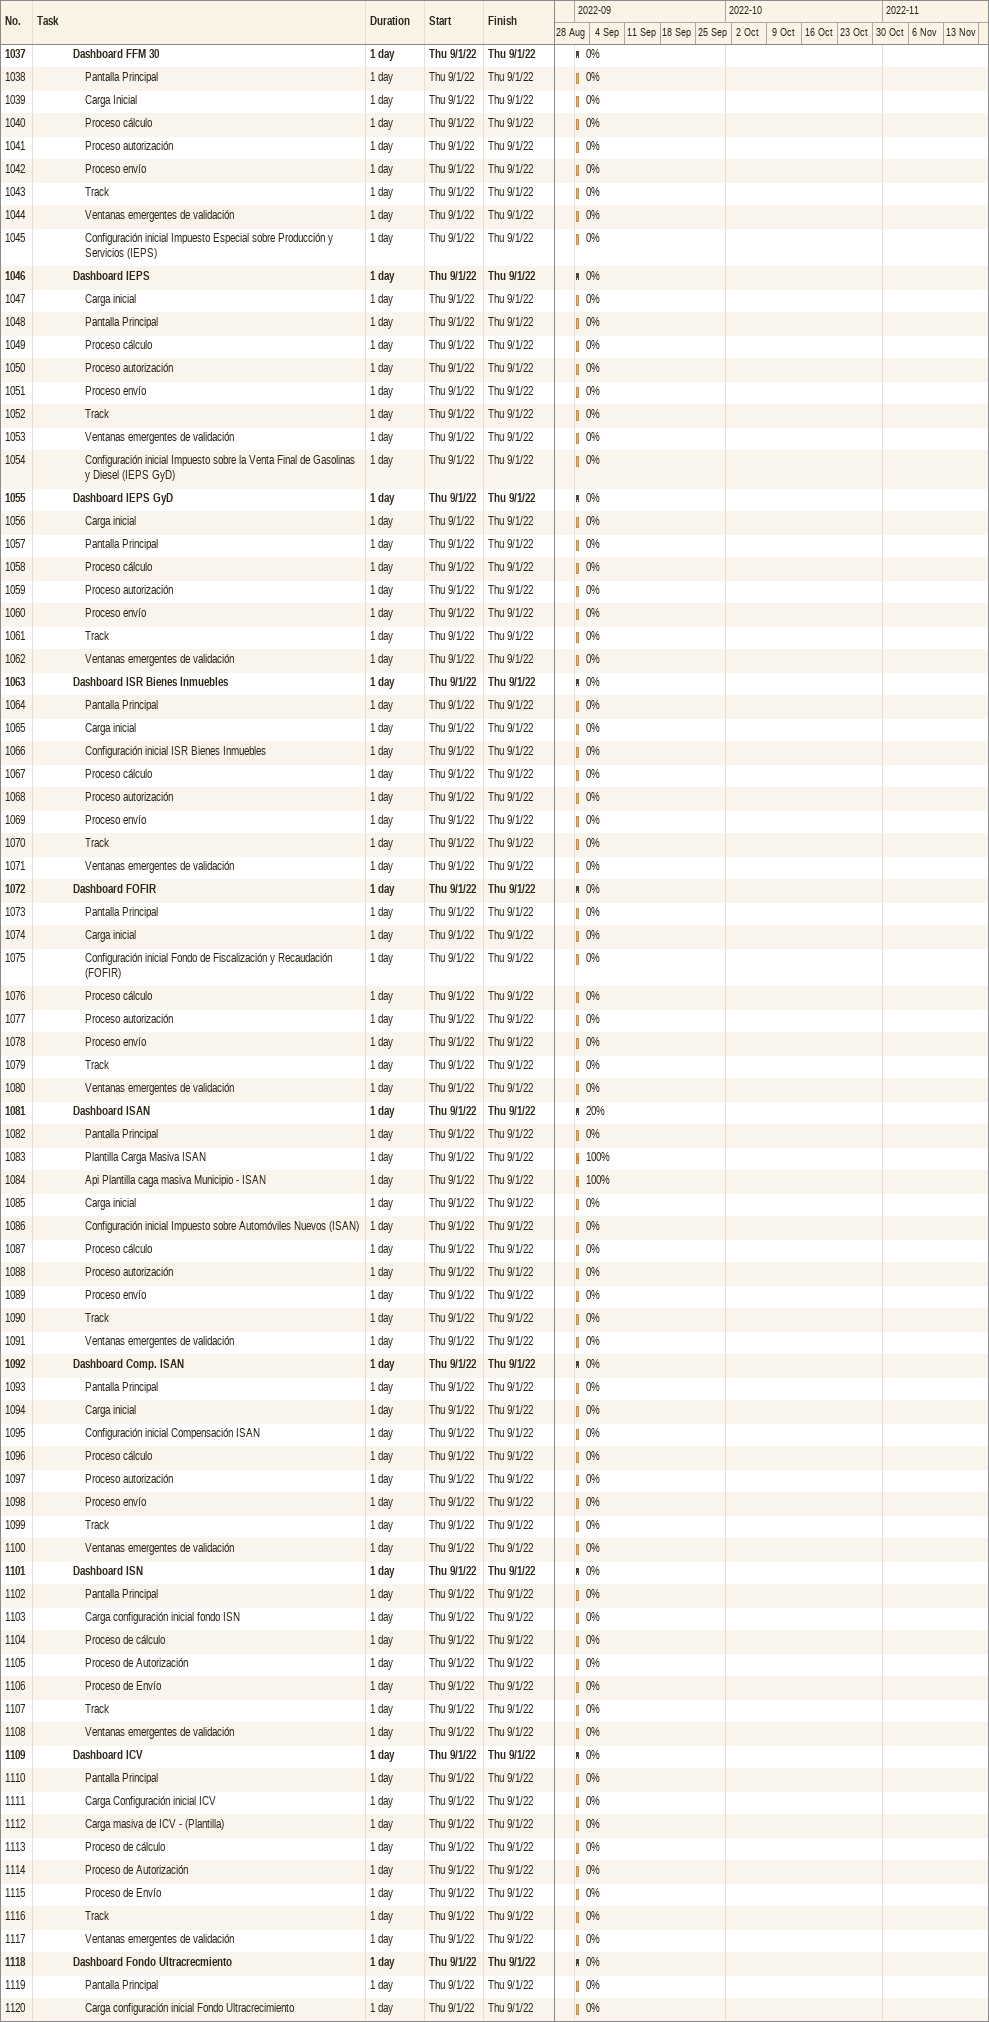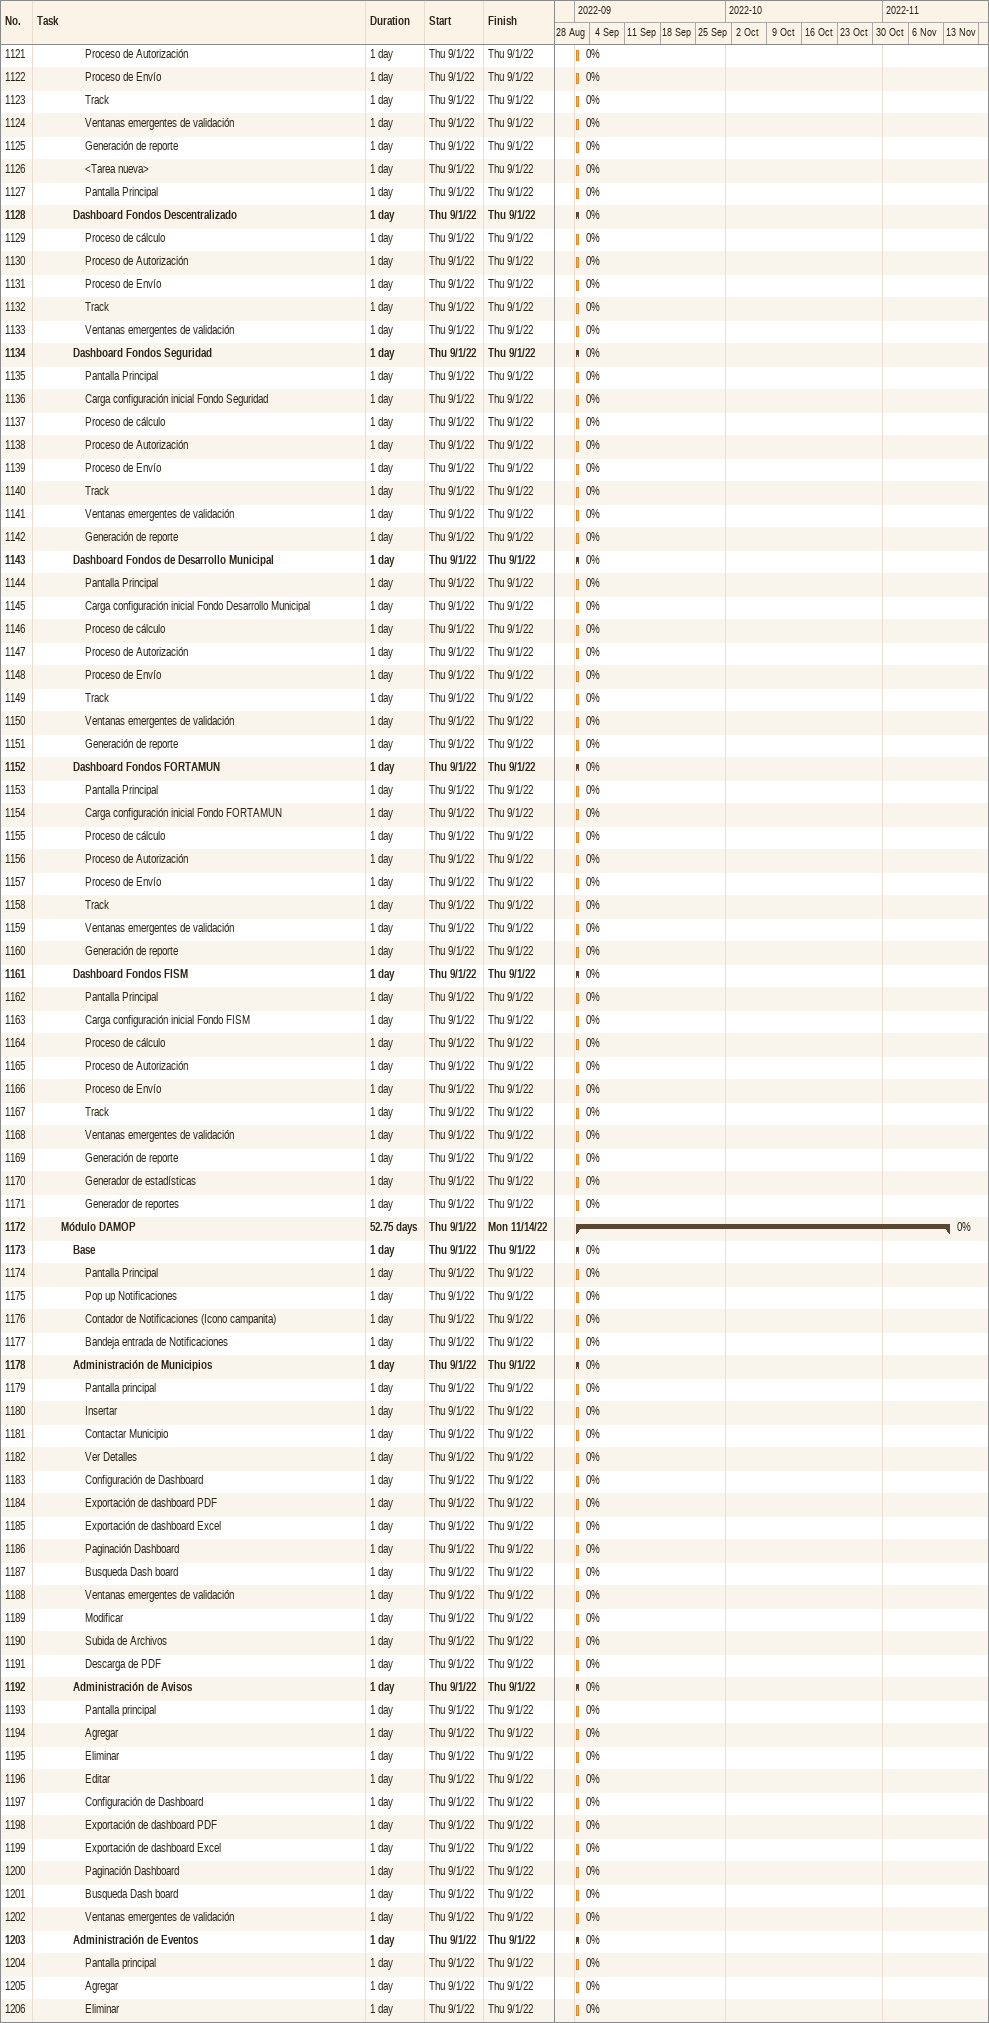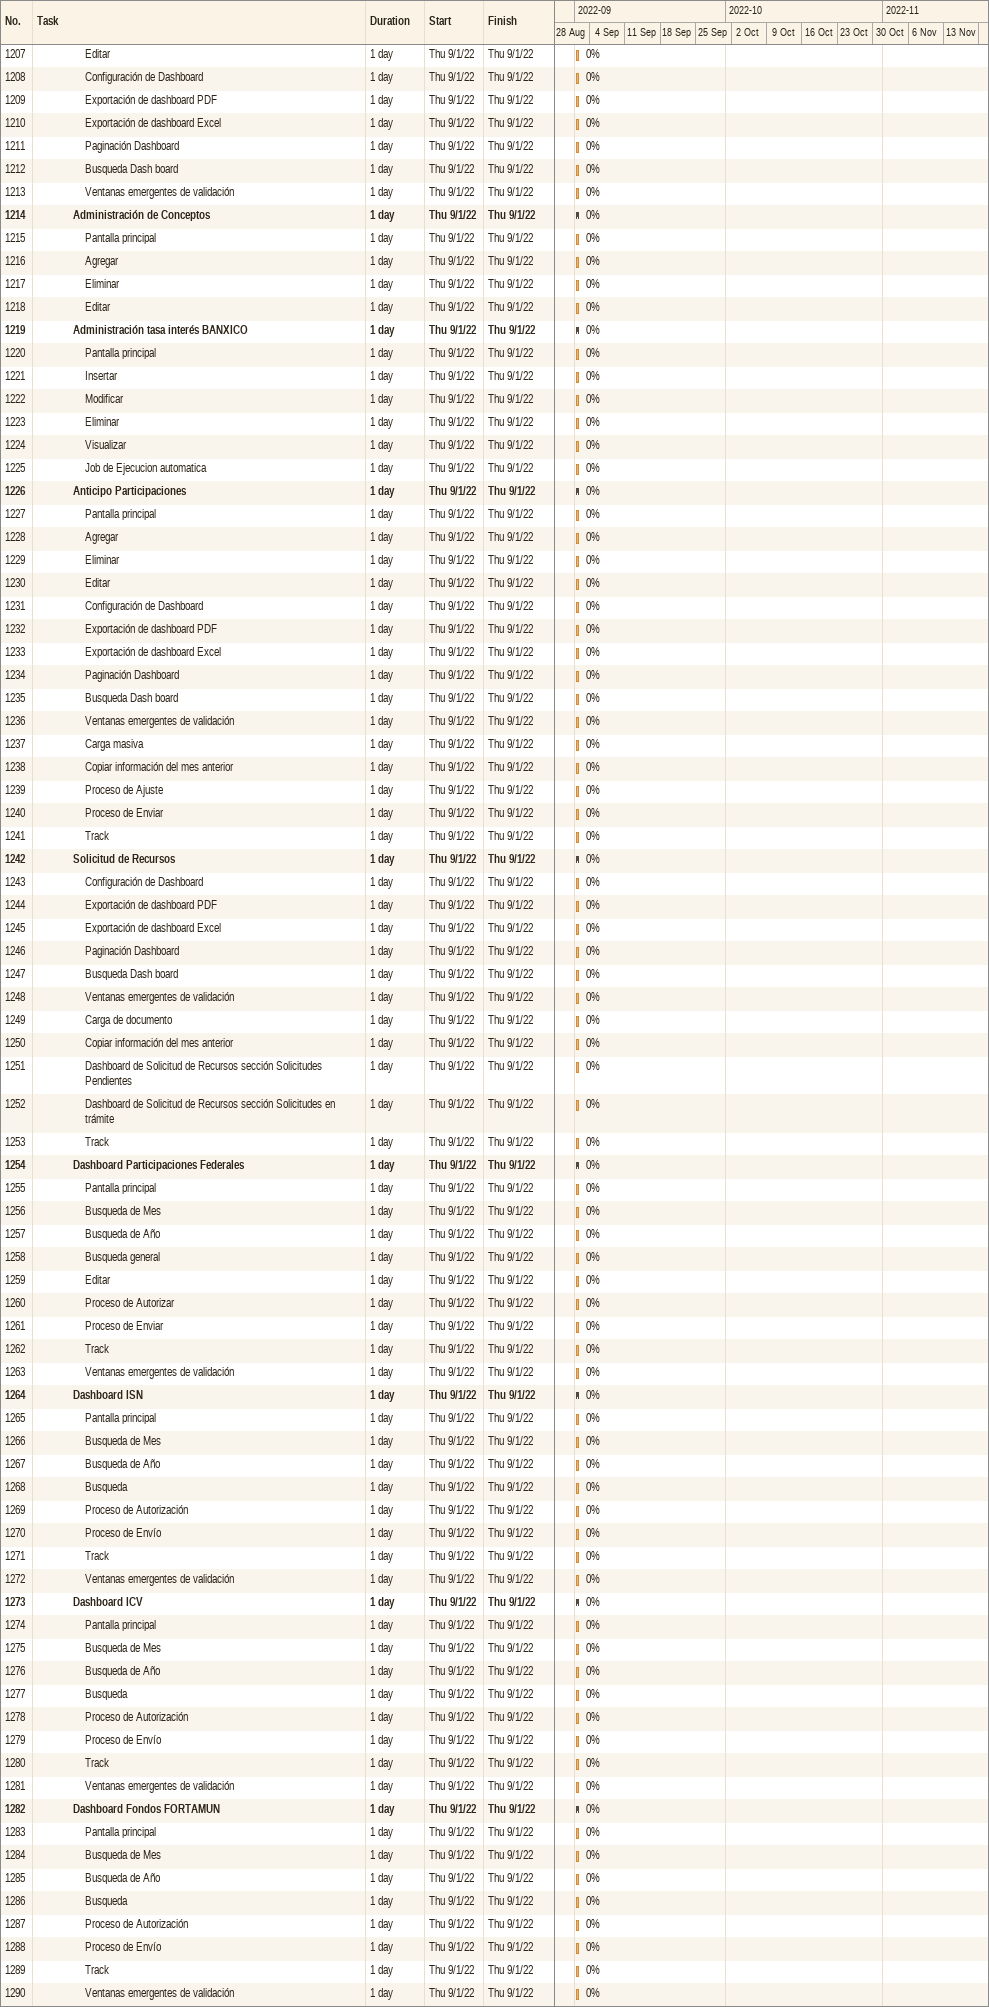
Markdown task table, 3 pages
| ID | Level | Task | Duration | Start | Finish | % complete |
|---|---|---|---|---|---|---|
| 1037 | 4 | **Dashboard FFM 30** | 1d | 2022-09-01 | 2022-09-01 | 0 |
| 1038 | 5 | Pantalla Principal | 1d | 2022-09-01 | 2022-09-01 | 0 |
| 1039 | 5 | Carga Inicial | 1d | 2022-09-01 | 2022-09-01 | 0 |
| 1040 | 5 | Proceso cálculo | 1d | 2022-09-01 | 2022-09-01 | 0 |
| 1041 | 5 | Proceso autorización | 1d | 2022-09-01 | 2022-09-01 | 0 |
| 1042 | 5 | Proceso envío | 1d | 2022-09-01 | 2022-09-01 | 0 |
| 1043 | 5 | Track | 1d | 2022-09-01 | 2022-09-01 | 0 |
| 1044 | 5 | Ventanas emergentes de validación | 1d | 2022-09-01 | 2022-09-01 | 0 |
| 1045 | 5 | Configuración inicial Impuesto Especial sobre Producción y Servicios (IEPS) | 1d | 2022-09-01 | 2022-09-01 | 0 |
| 1046 | 4 | **Dashboard IEPS** | 1d | 2022-09-01 | 2022-09-01 | 0 |
| 1047 | 5 | Carga inicial | 1d | 2022-09-01 | 2022-09-01 | 0 |
| 1048 | 5 | Pantalla Principal | 1d | 2022-09-01 | 2022-09-01 | 0 |
| 1049 | 5 | Proceso cálculo | 1d | 2022-09-01 | 2022-09-01 | 0 |
| 1050 | 5 | Proceso autorización | 1d | 2022-09-01 | 2022-09-01 | 0 |
| 1051 | 5 | Proceso envío | 1d | 2022-09-01 | 2022-09-01 | 0 |
| 1052 | 5 | Track | 1d | 2022-09-01 | 2022-09-01 | 0 |
| 1053 | 5 | Ventanas emergentes de validación | 1d | 2022-09-01 | 2022-09-01 | 0 |
| 1054 | 5 | Configuración inicial Impuesto sobre la Venta Final de Gasolinas y Diesel (IEPS GyD) | 1d | 2022-09-01 | 2022-09-01 | 0 |
| 1055 | 4 | **Dashboard IEPS GyD** | 1d | 2022-09-01 | 2022-09-01 | 0 |
| 1056 | 5 | Carga inicial | 1d | 2022-09-01 | 2022-09-01 | 0 |
| 1057 | 5 | Pantalla Principal | 1d | 2022-09-01 | 2022-09-01 | 0 |
| 1058 | 5 | Proceso cálculo | 1d | 2022-09-01 | 2022-09-01 | 0 |
| 1059 | 5 | Proceso autorización | 1d | 2022-09-01 | 2022-09-01 | 0 |
| 1060 | 5 | Proceso envío | 1d | 2022-09-01 | 2022-09-01 | 0 |
| 1061 | 5 | Track | 1d | 2022-09-01 | 2022-09-01 | 0 |
| 1062 | 5 | Ventanas emergentes de validación | 1d | 2022-09-01 | 2022-09-01 | 0 |
| 1063 | 4 | **Dashboard ISR Bienes Inmuebles** | 1d | 2022-09-01 | 2022-09-01 | 0 |
| 1064 | 5 | Pantalla Principal | 1d | 2022-09-01 | 2022-09-01 | 0 |
| 1065 | 5 | Carga inicial | 1d | 2022-09-01 | 2022-09-01 | 0 |
| 1066 | 5 | Configuración inicial ISR Bienes Inmuebles | 1d | 2022-09-01 | 2022-09-01 | 0 |
| 1067 | 5 | Proceso cálculo | 1d | 2022-09-01 | 2022-09-01 | 0 |
| 1068 | 5 | Proceso autorización | 1d | 2022-09-01 | 2022-09-01 | 0 |
| 1069 | 5 | Proceso envío | 1d | 2022-09-01 | 2022-09-01 | 0 |
| 1070 | 5 | Track | 1d | 2022-09-01 | 2022-09-01 | 0 |
| 1071 | 5 | Ventanas emergentes de validación | 1d | 2022-09-01 | 2022-09-01 | 0 |
| 1072 | 4 | **Dashboard FOFIR** | 1d | 2022-09-01 | 2022-09-01 | 0 |
| 1073 | 5 | Pantalla Principal | 1d | 2022-09-01 | 2022-09-01 | 0 |
| 1074 | 5 | Carga inicial | 1d | 2022-09-01 | 2022-09-01 | 0 |
| 1075 | 5 | Configuración inicial Fondo de Fiscalización y Recaudación (FOFIR) | 1d | 2022-09-01 | 2022-09-01 | 0 |
| 1076 | 5 | Proceso cálculo | 1d | 2022-09-01 | 2022-09-01 | 0 |
| 1077 | 5 | Proceso autorización | 1d | 2022-09-01 | 2022-09-01 | 0 |
| 1078 | 5 | Proceso envío | 1d | 2022-09-01 | 2022-09-01 | 0 |
| 1079 | 5 | Track | 1d | 2022-09-01 | 2022-09-01 | 0 |
| 1080 | 5 | Ventanas emergentes de validación | 1d | 2022-09-01 | 2022-09-01 | 0 |
| 1081 | 4 | **Dashboard ISAN** | 1d | 2022-09-01 | 2022-09-01 | 20 |
| 1082 | 5 | Pantalla Principal | 1d | 2022-09-01 | 2022-09-01 | 0 |
| 1083 | 5 | Plantilla Carga Masiva ISAN | 1d | 2022-09-01 | 2022-09-01 | 100 |
| 1084 | 5 | Api Plantilla caga masiva Municipio - ISAN | 1d | 2022-09-01 | 2022-09-01 | 100 |
| 1085 | 5 | Carga inicial | 1d | 2022-09-01 | 2022-09-01 | 0 |
| 1086 | 5 | Configuración inicial Impuesto sobre Automóviles Nuevos (ISAN) | 1d | 2022-09-01 | 2022-09-01 | 0 |
| 1087 | 5 | Proceso cálculo | 1d | 2022-09-01 | 2022-09-01 | 0 |
| 1088 | 5 | Proceso autorización | 1d | 2022-09-01 | 2022-09-01 | 0 |
| 1089 | 5 | Proceso envío | 1d | 2022-09-01 | 2022-09-01 | 0 |
| 1090 | 5 | Track | 1d | 2022-09-01 | 2022-09-01 | 0 |
| 1091 | 5 | Ventanas emergentes de validación | 1d | 2022-09-01 | 2022-09-01 | 0 |
| 1092 | 4 | **Dashboard Comp. ISAN** | 1d | 2022-09-01 | 2022-09-01 | 0 |
| 1093 | 5 | Pantalla Principal | 1d | 2022-09-01 | 2022-09-01 | 0 |
| 1094 | 5 | Carga inicial | 1d | 2022-09-01 | 2022-09-01 | 0 |
| 1095 | 5 | Configuración inicial Compensación ISAN | 1d | 2022-09-01 | 2022-09-01 | 0 |
| 1096 | 5 | Proceso cálculo | 1d | 2022-09-01 | 2022-09-01 | 0 |
| 1097 | 5 | Proceso autorización | 1d | 2022-09-01 | 2022-09-01 | 0 |
| 1098 | 5 | Proceso envío | 1d | 2022-09-01 | 2022-09-01 | 0 |
| 1099 | 5 | Track | 1d | 2022-09-01 | 2022-09-01 | 0 |
| 1100 | 5 | Ventanas emergentes de validación | 1d | 2022-09-01 | 2022-09-01 | 0 |
| 1101 | 4 | **Dashboard ISN** | 1d | 2022-09-01 | 2022-09-01 | 0 |
| 1102 | 5 | Pantalla Principal | 1d | 2022-09-01 | 2022-09-01 | 0 |
| 1103 | 5 | Carga configuración inicial fondo ISN | 1d | 2022-09-01 | 2022-09-01 | 0 |
| 1104 | 5 | Proceso de cálculo | 1d | 2022-09-01 | 2022-09-01 | 0 |
| 1105 | 5 | Proceso de Autorización | 1d | 2022-09-01 | 2022-09-01 | 0 |
| 1106 | 5 | Proceso de Envío | 1d | 2022-09-01 | 2022-09-01 | 0 |
| 1107 | 5 | Track | 1d | 2022-09-01 | 2022-09-01 | 0 |
| 1108 | 5 | Ventanas emergentes de validación | 1d | 2022-09-01 | 2022-09-01 | 0 |
| 1109 | 4 | **Dashboard ICV** | 1d | 2022-09-01 | 2022-09-01 | 0 |
| 1110 | 5 | Pantalla Principal | 1d | 2022-09-01 | 2022-09-01 | 0 |
| 1111 | 5 | Carga Configuración inicial ICV | 1d | 2022-09-01 | 2022-09-01 | 0 |
| 1112 | 5 | Carga masiva de ICV - (Plantilla) | 1d | 2022-09-01 | 2022-09-01 | 0 |
| 1113 | 5 | Proceso de cálculo | 1d | 2022-09-01 | 2022-09-01 | 0 |
| 1114 | 5 | Proceso de Autorización | 1d | 2022-09-01 | 2022-09-01 | 0 |
| 1115 | 5 | Proceso de Envío | 1d | 2022-09-01 | 2022-09-01 | 0 |
| 1116 | 5 | Track | 1d | 2022-09-01 | 2022-09-01 | 0 |
| 1117 | 5 | Ventanas emergentes de validación | 1d | 2022-09-01 | 2022-09-01 | 0 |
| 1118 | 4 | **Dashboard Fondo Ultracrecmiento** | 1d | 2022-09-01 | 2022-09-01 | 0 |
| 1119 | 5 | Pantalla Principal | 1d | 2022-09-01 | 2022-09-01 | 0 |
| 1120 | 5 | Carga configuración inicial Fondo Ultracrecimiento | 1d | 2022-09-01 | 2022-09-01 | 0 |
| 1121 | 5 | Proceso de Autorización | 1d | 2022-09-01 | 2022-09-01 | 0 |
| 1122 | 5 | Proceso de Envío | 1d | 2022-09-01 | 2022-09-01 | 0 |
| 1123 | 5 | Track | 1d | 2022-09-01 | 2022-09-01 | 0 |
| 1124 | 5 | Ventanas emergentes de validación | 1d | 2022-09-01 | 2022-09-01 | 0 |
| 1125 | 5 | Generación de reporte | 1d | 2022-09-01 | 2022-09-01 | 0 |
| 1126 | 5 | <Tarea nueva> | 1d | 2022-09-01 | 2022-09-01 | 0 |
| 1127 | 5 | Pantalla Principal | 1d | 2022-09-01 | 2022-09-01 | 0 |
| 1128 | 4 | **Dashboard Fondos Descentralizado** | 1d | 2022-09-01 | 2022-09-01 | 0 |
| 1129 | 5 | Proceso de cálculo | 1d | 2022-09-01 | 2022-09-01 | 0 |
| 1130 | 5 | Proceso de Autorización | 1d | 2022-09-01 | 2022-09-01 | 0 |
| 1131 | 5 | Proceso de Envío | 1d | 2022-09-01 | 2022-09-01 | 0 |
| 1132 | 5 | Track | 1d | 2022-09-01 | 2022-09-01 | 0 |
| 1133 | 5 | Ventanas emergentes de validación | 1d | 2022-09-01 | 2022-09-01 | 0 |
| 1134 | 4 | **Dashboard Fondos Seguridad** | 1d | 2022-09-01 | 2022-09-01 | 0 |
| 1135 | 5 | Pantalla Principal | 1d | 2022-09-01 | 2022-09-01 | 0 |
| 1136 | 5 | Carga configuración inicial Fondo Seguridad | 1d | 2022-09-01 | 2022-09-01 | 0 |
| 1137 | 5 | Proceso de cálculo | 1d | 2022-09-01 | 2022-09-01 | 0 |
| 1138 | 5 | Proceso de Autorización | 1d | 2022-09-01 | 2022-09-01 | 0 |
| 1139 | 5 | Proceso de Envío | 1d | 2022-09-01 | 2022-09-01 | 0 |
| 1140 | 5 | Track | 1d | 2022-09-01 | 2022-09-01 | 0 |
| 1141 | 5 | Ventanas emergentes de validación | 1d | 2022-09-01 | 2022-09-01 | 0 |
| 1142 | 5 | Generación de reporte | 1d | 2022-09-01 | 2022-09-01 | 0 |
| 1143 | 4 | **Dashboard Fondos de Desarrollo Municipal** | 1d | 2022-09-01 | 2022-09-01 | 0 |
| 1144 | 5 | Pantalla Principal | 1d | 2022-09-01 | 2022-09-01 | 0 |
| 1145 | 5 | Carga configuración inicial Fondo Desarrollo Municipal | 1d | 2022-09-01 | 2022-09-01 | 0 |
| 1146 | 5 | Proceso de cálculo | 1d | 2022-09-01 | 2022-09-01 | 0 |
| 1147 | 5 | Proceso de Autorización | 1d | 2022-09-01 | 2022-09-01 | 0 |
| 1148 | 5 | Proceso de Envío | 1d | 2022-09-01 | 2022-09-01 | 0 |
| 1149 | 5 | Track | 1d | 2022-09-01 | 2022-09-01 | 0 |
| 1150 | 5 | Ventanas emergentes de validación | 1d | 2022-09-01 | 2022-09-01 | 0 |
| 1151 | 5 | Generación de reporte | 1d | 2022-09-01 | 2022-09-01 | 0 |
| 1152 | 4 | **Dashboard Fondos FORTAMUN** | 1d | 2022-09-01 | 2022-09-01 | 0 |
| 1153 | 5 | Pantalla Principal | 1d | 2022-09-01 | 2022-09-01 | 0 |
| 1154 | 5 | Carga configuración inicial Fondo FORTAMUN | 1d | 2022-09-01 | 2022-09-01 | 0 |
| 1155 | 5 | Proceso de cálculo | 1d | 2022-09-01 | 2022-09-01 | 0 |
| 1156 | 5 | Proceso de Autorización | 1d | 2022-09-01 | 2022-09-01 | 0 |
| 1157 | 5 | Proceso de Envío | 1d | 2022-09-01 | 2022-09-01 | 0 |
| 1158 | 5 | Track | 1d | 2022-09-01 | 2022-09-01 | 0 |
| 1159 | 5 | Ventanas emergentes de validación | 1d | 2022-09-01 | 2022-09-01 | 0 |
| 1160 | 5 | Generación de reporte | 1d | 2022-09-01 | 2022-09-01 | 0 |
| 1161 | 4 | **Dashboard Fondos FISM** | 1d | 2022-09-01 | 2022-09-01 | 0 |
| 1162 | 5 | Pantalla Principal | 1d | 2022-09-01 | 2022-09-01 | 0 |
| 1163 | 5 | Carga configuración inicial Fondo FISM | 1d | 2022-09-01 | 2022-09-01 | 0 |
| 1164 | 5 | Proceso de cálculo | 1d | 2022-09-01 | 2022-09-01 | 0 |
| 1165 | 5 | Proceso de Autorización | 1d | 2022-09-01 | 2022-09-01 | 0 |
| 1166 | 5 | Proceso de Envío | 1d | 2022-09-01 | 2022-09-01 | 0 |
| 1167 | 5 | Track | 1d | 2022-09-01 | 2022-09-01 | 0 |
| 1168 | 5 | Ventanas emergentes de validación | 1d | 2022-09-01 | 2022-09-01 | 0 |
| 1169 | 5 | Generación de reporte | 1d | 2022-09-01 | 2022-09-01 | 0 |
| 1170 | 5 | Generador de estadísticas | 1d | 2022-09-01 | 2022-09-01 | 0 |
| 1171 | 5 | Generador de reportes | 1d | 2022-09-01 | 2022-09-01 | 0 |
| 1172 | 3 | **Módulo DAMOP** | 52.75d | 2022-09-01 | 2022-11-14 | 0 |
| 1173 | 4 | **Base** | 1d | 2022-09-01 | 2022-09-01 | 0 |
| 1174 | 5 | Pantalla Principal | 1d | 2022-09-01 | 2022-09-01 | 0 |
| 1175 | 5 | Pop up Notificaciones | 1d | 2022-09-01 | 2022-09-01 | 0 |
| 1176 | 5 | Contador de Notificaciones (Icono campanita) | 1d | 2022-09-01 | 2022-09-01 | 0 |
| 1177 | 5 | Bandeja entrada de Notificaciones | 1d | 2022-09-01 | 2022-09-01 | 0 |
| 1178 | 4 | **Administración de Municipios** | 1d | 2022-09-01 | 2022-09-01 | 0 |
| 1179 | 5 | Pantalla principal | 1d | 2022-09-01 | 2022-09-01 | 0 |
| 1180 | 5 | Insertar | 1d | 2022-09-01 | 2022-09-01 | 0 |
| 1181 | 5 | Contactar Municipio | 1d | 2022-09-01 | 2022-09-01 | 0 |
| 1182 | 5 | Ver Detalles | 1d | 2022-09-01 | 2022-09-01 | 0 |
| 1183 | 5 | Configuración de Dashboard | 1d | 2022-09-01 | 2022-09-01 | 0 |
| 1184 | 5 | Exportación de dashboard PDF | 1d | 2022-09-01 | 2022-09-01 | 0 |
| 1185 | 5 | Exportación de dashboard Excel | 1d | 2022-09-01 | 2022-09-01 | 0 |
| 1186 | 5 | Paginación Dashboard | 1d | 2022-09-01 | 2022-09-01 | 0 |
| 1187 | 5 | Busqueda Dash board | 1d | 2022-09-01 | 2022-09-01 | 0 |
| 1188 | 5 | Ventanas emergentes de validación | 1d | 2022-09-01 | 2022-09-01 | 0 |
| 1189 | 5 | Modificar | 1d | 2022-09-01 | 2022-09-01 | 0 |
| 1190 | 5 | Subida de Archivos | 1d | 2022-09-01 | 2022-09-01 | 0 |
| 1191 | 5 | Descarga de PDF | 1d | 2022-09-01 | 2022-09-01 | 0 |
| 1192 | 4 | **Administración de Avisos** | 1d | 2022-09-01 | 2022-09-01 | 0 |
| 1193 | 5 | Pantalla principal | 1d | 2022-09-01 | 2022-09-01 | 0 |
| 1194 | 5 | Agregar | 1d | 2022-09-01 | 2022-09-01 | 0 |
| 1195 | 5 | Eliminar | 1d | 2022-09-01 | 2022-09-01 | 0 |
| 1196 | 5 | Editar | 1d | 2022-09-01 | 2022-09-01 | 0 |
| 1197 | 5 | Configuración de Dashboard | 1d | 2022-09-01 | 2022-09-01 | 0 |
| 1198 | 5 | Exportación de dashboard PDF | 1d | 2022-09-01 | 2022-09-01 | 0 |
| 1199 | 5 | Exportación de dashboard Excel | 1d | 2022-09-01 | 2022-09-01 | 0 |
| 1200 | 5 | Paginación Dashboard | 1d | 2022-09-01 | 2022-09-01 | 0 |
| 1201 | 5 | Busqueda Dash board | 1d | 2022-09-01 | 2022-09-01 | 0 |
| 1202 | 5 | Ventanas emergentes de validación | 1d | 2022-09-01 | 2022-09-01 | 0 |
| 1203 | 4 | **Administración de Eventos** | 1d | 2022-09-01 | 2022-09-01 | 0 |
| 1204 | 5 | Pantalla principal | 1d | 2022-09-01 | 2022-09-01 | 0 |
| 1205 | 5 | Agregar | 1d | 2022-09-01 | 2022-09-01 | 0 |
| 1206 | 5 | Eliminar | 1d | 2022-09-01 | 2022-09-01 | 0 |
| 1207 | 5 | Editar | 1d | 2022-09-01 | 2022-09-01 | 0 |
| 1208 | 5 | Configuración de Dashboard | 1d | 2022-09-01 | 2022-09-01 | 0 |
| 1209 | 5 | Exportación de dashboard PDF | 1d | 2022-09-01 | 2022-09-01 | 0 |
| 1210 | 5 | Exportación de dashboard Excel | 1d | 2022-09-01 | 2022-09-01 | 0 |
| 1211 | 5 | Paginación Dashboard | 1d | 2022-09-01 | 2022-09-01 | 0 |
| 1212 | 5 | Busqueda Dash board | 1d | 2022-09-01 | 2022-09-01 | 0 |
| 1213 | 5 | Ventanas emergentes de validación | 1d | 2022-09-01 | 2022-09-01 | 0 |
| 1214 | 4 | **Administración de Conceptos** | 1d | 2022-09-01 | 2022-09-01 | 0 |
| 1215 | 5 | Pantalla principal | 1d | 2022-09-01 | 2022-09-01 | 0 |
| 1216 | 5 | Agregar | 1d | 2022-09-01 | 2022-09-01 | 0 |
| 1217 | 5 | Eliminar | 1d | 2022-09-01 | 2022-09-01 | 0 |
| 1218 | 5 | Editar | 1d | 2022-09-01 | 2022-09-01 | 0 |
| 1219 | 4 | **Administración tasa interés BANXICO** | 1d | 2022-09-01 | 2022-09-01 | 0 |
| 1220 | 5 | Pantalla principal | 1d | 2022-09-01 | 2022-09-01 | 0 |
| 1221 | 5 | Insertar | 1d | 2022-09-01 | 2022-09-01 | 0 |
| 1222 | 5 | Modificar | 1d | 2022-09-01 | 2022-09-01 | 0 |
| 1223 | 5 | Eliminar | 1d | 2022-09-01 | 2022-09-01 | 0 |
| 1224 | 5 | Visualizar | 1d | 2022-09-01 | 2022-09-01 | 0 |
| 1225 | 5 | Job de Ejecucion automatica | 1d | 2022-09-01 | 2022-09-01 | 0 |
| 1226 | 4 | **Anticipo Participaciones** | 1d | 2022-09-01 | 2022-09-01 | 0 |
| 1227 | 5 | Pantalla principal | 1d | 2022-09-01 | 2022-09-01 | 0 |
| 1228 | 5 | Agregar | 1d | 2022-09-01 | 2022-09-01 | 0 |
| 1229 | 5 | Eliminar | 1d | 2022-09-01 | 2022-09-01 | 0 |
| 1230 | 5 | Editar | 1d | 2022-09-01 | 2022-09-01 | 0 |
| 1231 | 5 | Configuración de Dashboard | 1d | 2022-09-01 | 2022-09-01 | 0 |
| 1232 | 5 | Exportación de dashboard PDF | 1d | 2022-09-01 | 2022-09-01 | 0 |
| 1233 | 5 | Exportación de dashboard Excel | 1d | 2022-09-01 | 2022-09-01 | 0 |
| 1234 | 5 | Paginación Dashboard | 1d | 2022-09-01 | 2022-09-01 | 0 |
| 1235 | 5 | Busqueda Dash board | 1d | 2022-09-01 | 2022-09-01 | 0 |
| 1236 | 5 | Ventanas emergentes de validación | 1d | 2022-09-01 | 2022-09-01 | 0 |
| 1237 | 5 | Carga masiva | 1d | 2022-09-01 | 2022-09-01 | 0 |
| 1238 | 5 | Copiar información del mes anterior | 1d | 2022-09-01 | 2022-09-01 | 0 |
| 1239 | 5 | Proceso de Ajuste | 1d | 2022-09-01 | 2022-09-01 | 0 |
| 1240 | 5 | Proceso de Enviar | 1d | 2022-09-01 | 2022-09-01 | 0 |
| 1241 | 5 | Track | 1d | 2022-09-01 | 2022-09-01 | 0 |
| 1242 | 4 | **Solicitud de Recursos** | 1d | 2022-09-01 | 2022-09-01 | 0 |
| 1243 | 5 | Configuración de Dashboard | 1d | 2022-09-01 | 2022-09-01 | 0 |
| 1244 | 5 | Exportación de dashboard PDF | 1d | 2022-09-01 | 2022-09-01 | 0 |
| 1245 | 5 | Exportación de dashboard Excel | 1d | 2022-09-01 | 2022-09-01 | 0 |
| 1246 | 5 | Paginación Dashboard | 1d | 2022-09-01 | 2022-09-01 | 0 |
| 1247 | 5 | Busqueda Dash board | 1d | 2022-09-01 | 2022-09-01 | 0 |
| 1248 | 5 | Ventanas emergentes de validación | 1d | 2022-09-01 | 2022-09-01 | 0 |
| 1249 | 5 | Carga de documento | 1d | 2022-09-01 | 2022-09-01 | 0 |
| 1250 | 5 | Copiar información del mes anterior | 1d | 2022-09-01 | 2022-09-01 | 0 |
| 1251 | 5 | Dashboard de Solicitud de Recursos sección Solicitudes Pendientes | 1d | 2022-09-01 | 2022-09-01 | 0 |
| 1252 | 5 | Dashboard de Solicitud de Recursos sección Solicitudes en trámite | 1d | 2022-09-01 | 2022-09-01 | 0 |
| 1253 | 5 | Track | 1d | 2022-09-01 | 2022-09-01 | 0 |
| 1254 | 4 | **Dashboard Participaciones Federales** | 1d | 2022-09-01 | 2022-09-01 | 0 |
| 1255 | 5 | Pantalla principal | 1d | 2022-09-01 | 2022-09-01 | 0 |
| 1256 | 5 | Busqueda de Mes | 1d | 2022-09-01 | 2022-09-01 | 0 |
| 1257 | 5 | Busqueda de Año | 1d | 2022-09-01 | 2022-09-01 | 0 |
| 1258 | 5 | Busqueda general | 1d | 2022-09-01 | 2022-09-01 | 0 |
| 1259 | 5 | Editar | 1d | 2022-09-01 | 2022-09-01 | 0 |
| 1260 | 5 | Proceso de Autorizar | 1d | 2022-09-01 | 2022-09-01 | 0 |
| 1261 | 5 | Proceso de Enviar | 1d | 2022-09-01 | 2022-09-01 | 0 |
| 1262 | 5 | Track | 1d | 2022-09-01 | 2022-09-01 | 0 |
| 1263 | 5 | Ventanas emergentes de validación | 1d | 2022-09-01 | 2022-09-01 | 0 |
| 1264 | 4 | **Dashboard ISN** | 1d | 2022-09-01 | 2022-09-01 | 0 |
| 1265 | 5 | Pantalla principal | 1d | 2022-09-01 | 2022-09-01 | 0 |
| 1266 | 5 | Busqueda de Mes | 1d | 2022-09-01 | 2022-09-01 | 0 |
| 1267 | 5 | Busqueda de Año | 1d | 2022-09-01 | 2022-09-01 | 0 |
| 1268 | 5 | Busqueda | 1d | 2022-09-01 | 2022-09-01 | 0 |
| 1269 | 5 | Proceso de Autorización | 1d | 2022-09-01 | 2022-09-01 | 0 |
| 1270 | 5 | Proceso de Envío | 1d | 2022-09-01 | 2022-09-01 | 0 |
| 1271 | 5 | Track | 1d | 2022-09-01 | 2022-09-01 | 0 |
| 1272 | 5 | Ventanas emergentes de validación | 1d | 2022-09-01 | 2022-09-01 | 0 |
| 1273 | 4 | **Dashboard ICV** | 1d | 2022-09-01 | 2022-09-01 | 0 |
| 1274 | 5 | Pantalla principal | 1d | 2022-09-01 | 2022-09-01 | 0 |
| 1275 | 5 | Busqueda de Mes | 1d | 2022-09-01 | 2022-09-01 | 0 |
| 1276 | 5 | Busqueda de Año | 1d | 2022-09-01 | 2022-09-01 | 0 |
| 1277 | 5 | Busqueda | 1d | 2022-09-01 | 2022-09-01 | 0 |
| 1278 | 5 | Proceso de Autorización | 1d | 2022-09-01 | 2022-09-01 | 0 |
| 1279 | 5 | Proceso de Envío | 1d | 2022-09-01 | 2022-09-01 | 0 |
| 1280 | 5 | Track | 1d | 2022-09-01 | 2022-09-01 | 0 |
| 1281 | 5 | Ventanas emergentes de validación | 1d | 2022-09-01 | 2022-09-01 | 0 |
| 1282 | 4 | **Dashboard Fondos FORTAMUN** | 1d | 2022-09-01 | 2022-09-01 | 0 |
| 1283 | 5 | Pantalla principal | 1d | 2022-09-01 | 2022-09-01 | 0 |
| 1284 | 5 | Busqueda de Mes | 1d | 2022-09-01 | 2022-09-01 | 0 |
| 1285 | 5 | Busqueda de Año | 1d | 2022-09-01 | 2022-09-01 | 0 |
| 1286 | 5 | Busqueda | 1d | 2022-09-01 | 2022-09-01 | 0 |
| 1287 | 5 | Proceso de Autorización | 1d | 2022-09-01 | 2022-09-01 | 0 |
| 1288 | 5 | Proceso de Envío | 1d | 2022-09-01 | 2022-09-01 | 0 |
| 1289 | 5 | Track | 1d | 2022-09-01 | 2022-09-01 | 0 |
| 1290 | 5 | Ventanas emergentes de validación | 1d | 2022-09-01 | 2022-09-01 | 0 |
